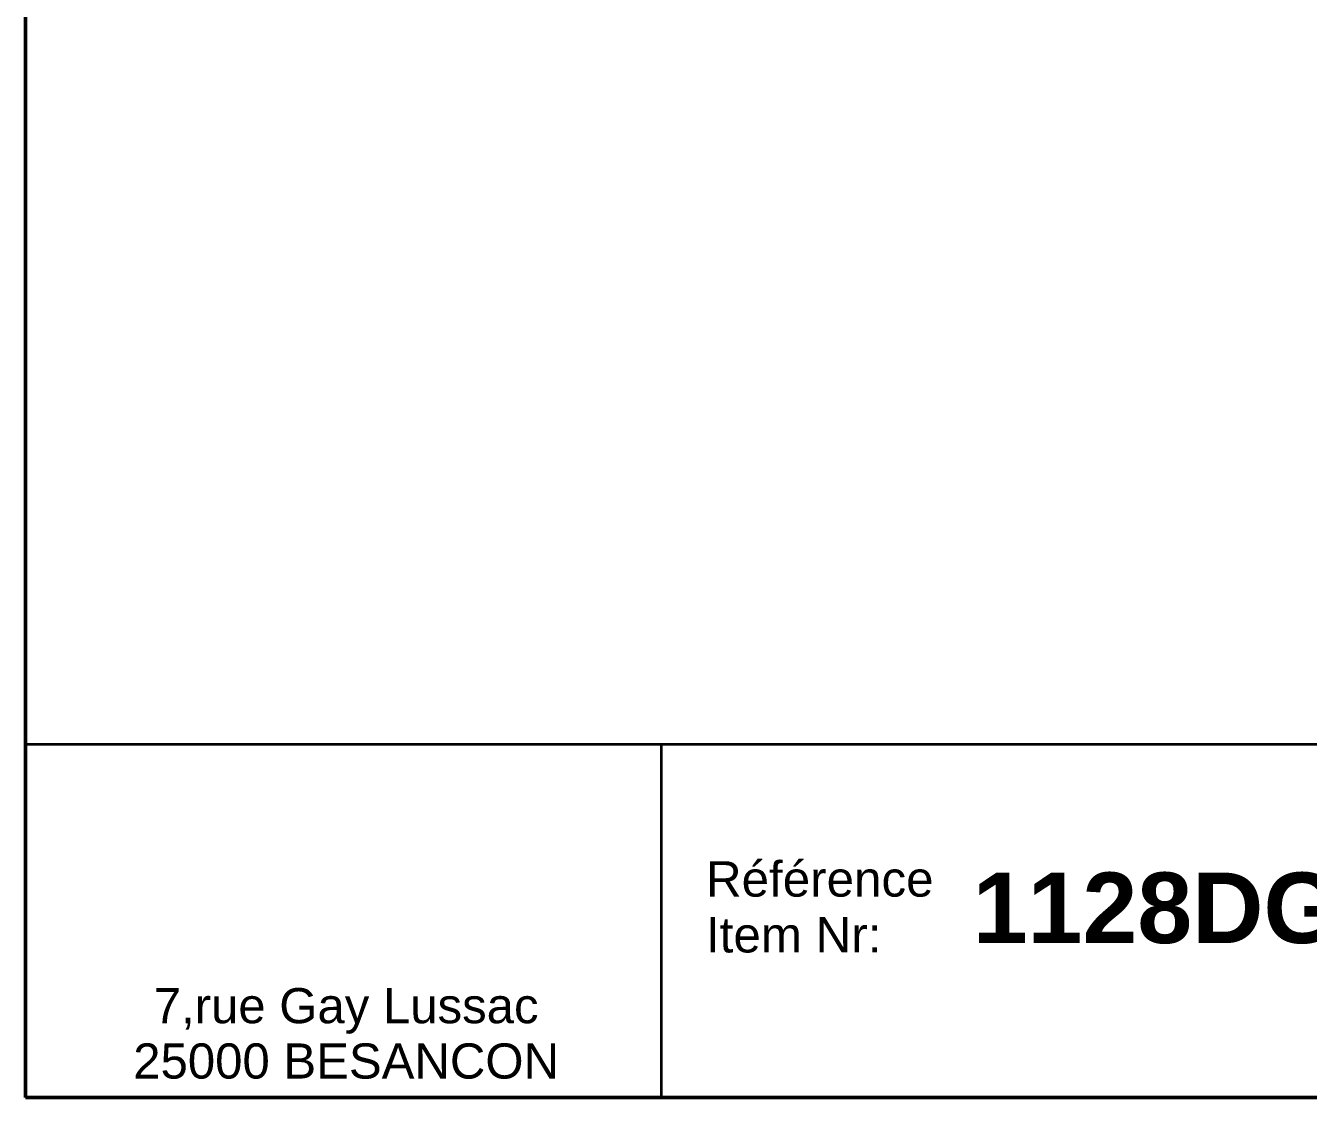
# Model space of a CAD drawing. Header units: millimetres. Extents: x 0 to 390, y 0 to 297.
# Drawn here: x 10 to 100.8, y 10 to 85.9 of the extents above; entities that cross this region are included whole.
import ezdxf

# ---------------------------------------------------------------- set-up
doc = ezdxf.new("R2010")
doc.units = ezdxf.units.MM
for name, color, linetype, lineweight in [('Cadre_0', 7, 'Continuous', 50), ("Géométrie d'esquisse(ISO)", 7, 'Continuous', 35), ('Symboles(ISO)', 7, 'Continuous', 18)]:
    doc.layers.add(name, color=color, linetype=linetype, lineweight=lineweight)
doc.styles.add('Courant-ISO', font='arial.ttf')
doc.styles.add('Style de texte49', font='')
doc.styles.get('Style de texte49').set_extended_font_data('Arial', bold=True)

# ---------------------------------------------------------------- blocks, each defined once
blk = doc.blocks.new('Cadres Cadre par défaut')
at = {"layer": 'Cadre_0', "flags": 128}
blk.add_lwpolyline([(10, 10), (10, 287), (200, 287), (200, 10), (10, 10)], dxfattribs=at)
blk = doc.blocks.new('Cartouches ISO')
at = {"layer": "Géométrie d'esquisse(ISO)"}
for p, q in [((50.772, 207.607), (50.772, 182.607)), ((50.772, 207.607), (240.772, 207.607)), ((95.772, 207.607), (95.772, 182.607)), ((50.772, 182.607), (240.772, 182.607))]:
    blk.add_line(p, q, dxfattribs=at)
at = {"layer": 'Symboles(ISO)', "color": 7, "char_height": 2.5, "attachment_point": 4, "style": 'Courant-ISO'}
for s, insert, width in [('\\fArial|b0|i0;Référence', (98.945, 198.053), 16.1109), ('\\fArial|b0|i0;Item Nr:', (98.945, 194.098), 12.41616)]:
    blk.add_mtext(s, dxfattribs=dict(at, insert=insert, width=width))
at = {"layer": 'Symboles(ISO)', "color": 7, "insert": (73.463, 187.122), "char_height": 2.4892, "width": 44.8115, "attachment_point": 5, "line_spacing_factor": 0.944221, "style": 'Courant-ISO'}
blk.add_mtext('\\fArial|b0|i0;7,rue Gay Lussac\\P25000 BESANCON', dxfattribs=at)
at = {"layer": 'Symboles(ISO)', "color": 7, "style": 'Style de texte49'}
for tag, p in [('Rail_associé_?_001', (188.4, 193.618)), ('Référence_?_001', (117.832, 193.527))]:
    blk.add_attdef(tag, p, '', height=5, dxfattribs=at)

msp = doc.modelspace()

# ---------------------------------------------------------------- block references
msp.add_blockref('Cadres Cadre par défaut', (0, 0))
ref = msp.add_blockref('Cartouches ISO', (-40.7721, -172.6067))
ref.add_attrib('Référence_?_001', '1128DGU', (77.06, 20.9205), dxfattribs={"layer": 'Symboles(ISO)', "color": 7, "height": 5, "style": 'Style de texte49'})

doc.saveas('drawing.dxf')
